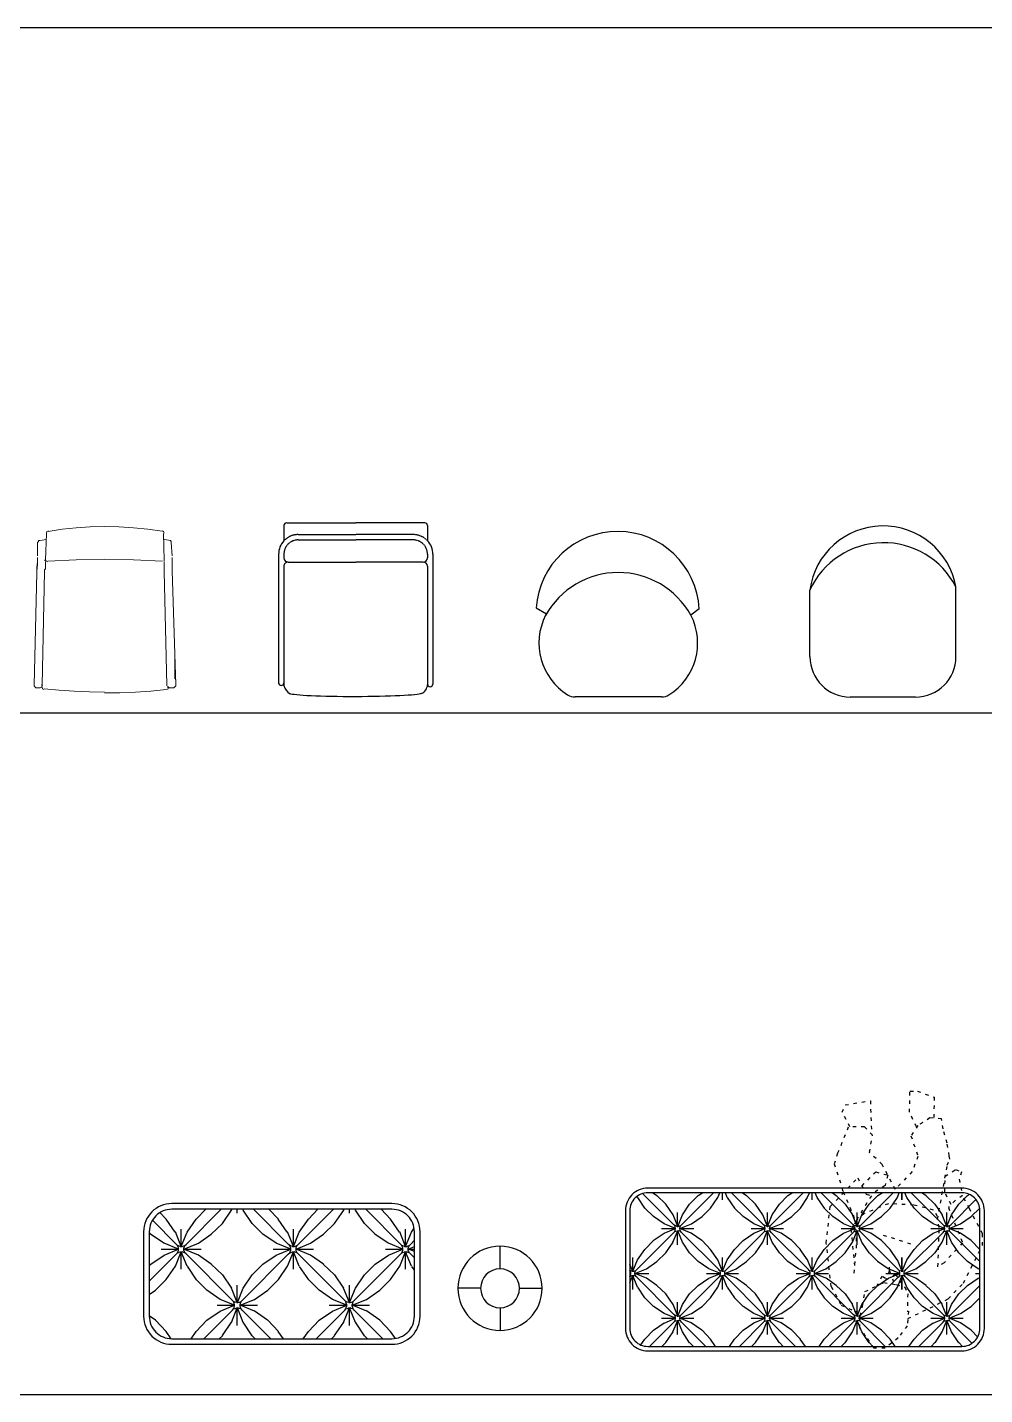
# Model space of a CAD drawing. Extents: x 185064 to 343242, y -369192 to -264966.
# Drawn here: x 194721 to 198135, y -269841 to -264966 of the extents above; entities that cross this region are included whole.
import ezdxf

# ---------------------------------------------------------------- set-up
doc = ezdxf.new("R2010")
doc.units = 0
doc.linetypes.add('ACAD_ISO03W100', pattern=[30, 12, -18])
doc.linetypes.add('DASHED', pattern=[0.75, 0.5, -0.25])

# ---------------------------------------------------------------- blocks, each defined once
blk = doc.blocks.new('A$C6E34574F')
at = {"color": 250, "linetype": 'ACAD_ISO03W100'}
for p, q in [((220.4, 539.9, 0), (153.1, 504.8, 0)), ((153.1, 504.8, 0), (133.4, 457.8, 0)), ((133.4, 457.8, 0), (126.3, 434.6, 0)), ((256.3, 358.9, 0), (221.6, 377.8, 0)), ((276.5, 332.2, 0), (242.5, 345.3, 0)), ((248.4, 346.1, 0), (256.3, 358.9, 0)), ((371.5, 255.8, 0), (406.5, 367.1, 0)), ((264.9, 311.8, 0), (227.6, 286.6, 0)), ((235.4, 316.4, 0), (276.5, 332.2, 0)), ((256, 320.1, 0), (264.9, 311.8, 0)), ((276.5, 332.2, 0), (301.2, 331.7, 0))]:
    blk.add_line(p, q, dxfattribs=at)
for points in [[(220.4, 539.9), (374.1, 557.5), (505.2, 543.5), (607.3, 445.4), (548.8, 415), (543.7, 396.8), (424.1, 469.7), (295.2, 457.2)], [(789.2, 473.2), (841.3, 500.5), (867.5, 489.7), (882.6, 400.3), (768.2, 396.4)], [(469.9, 160.9), (492.7, 175), (510.3, 245.8), (515.2, 336.2), (479.9, 422.6), (452.9, 452.1), (442.7, 456.6)], [(131.7, 264.9), (79.8, 268.9), (36.6, 301.7), (0.7, 347.9), (0, 386.5), (43, 417.3), (72.2, 437.8), (114.2, 437), (150, 428.4), (201.7, 419.5), (234.1, 352.3), (226.7, 308.3), (217.7, 277.3), (193.6, 267.3), (130.1, 268.4)], [(578.1, 430.2), (629.1, 381.2), (616.8, 338.1), (579.6, 348), (547.4, 398.7)], [(789, 235.3), (841.2, 260.7), (916, 259), (916.5, 232.7), (895, 172.7), (816.4, 174.4)], [(512.5, 112.2), (556.1, 134.9), (612.9, 133.9), (636.7, 96.4), (628.3, 75), (603, 83.1), (544.1, 71.3)]]:
    blk.add_lwpolyline(points, dxfattribs=at)
at = {"color": 250, "linetype": 'ACAD_ISO03W100', "elevation": 0}
for points in [[(175.7, 123.1), (232.3, 68.8), (365.6, 0.8), (407.4, 0), (497.9, 47.2), (544.1, 71.3), (526.9, 98.4), (502.1, 122.2), (375.6, 71.3), (304.5, 137.3), (290.7, 159.2), (430.1, 154.9), (458.5, 161.1), (652.5, 126.1), (673.9, 116.8), (685.9, 118.9), (731.1, 126.8), (781.7, 141.1), (817.5, 146.6), (821.2, 188), (794.2, 230.7), (757.3, 255.6), (683.9, 230.6), (629.5, 251.5), (565.8, 311.7), (655.5, 358.1), (697.5, 403.4), (759.3, 392.8), (789.7, 420.9), (788.7, 479), (695.4, 517), (657.6, 529.3), (557.9, 497.2), (453.8, 453.3), (369.1, 450.4), (250.2, 461.3)], [(105.7, 266.9), (143.8, 187.6), (175.7, 123.1)]]:
    blk.add_lwpolyline(points, dxfattribs=at)
blk = doc.blocks.new('AWTRE')
at = {"color": 3}
for p, q in [((21343.7, 18316.8), (21343.7, 18397.5)), ((21274.4, 18247.5), (21193.7, 18247.5)), ((21412.9, 18247.5), (21493.7, 18247.5)), ((21343.7, 18178.3), (21343.7, 18097.5))]:
    blk.add_line(p, q, dxfattribs=at)
blk.add_circle((21343.7, 18247.5), 150, dxfattribs=at)
at = {"color": 8}
blk.add_circle((21343.7, 18247.5), 69.2, dxfattribs=at)
blk = doc.blocks.new('awertare')
h = blk.add_hatch(color=3)
h.dxf.hatch_style = 2
h.paths.add_polyline_path([(194744, -293851.1), (194741.7, -293850.2), (194740.8, -293847.9), (194741.7, -293845.7), (194744, -293844.8), (194746.2, -293845.7), (194747.1, -293847.9), (194746.2, -293850.2)])
at = {"color": 3, "lineweight": 0}
for points in [[(194966.4, -293282.7), (194915.9, -293283.8), (194865.6, -293287), (194815.5, -293292.4), (194765.6, -293300)], [(195172.3, -293299.9), (195121.2, -293292.4), (195069.8, -293287), (195018.3, -293283.7), (194966.6, -293282.7)], [(194731.3, -293336.3), (194728.2, -293339.5)], [(194728.2, -293386.9), (194728.2, -293339.5)], [(194734.5, -293333.2), (194731.3, -293333.2), (194731.3, -293336.3)], [(194759.7, -293329.1), (194736, -293332.7)], [(194756.6, -293402.7), (194759.7, -293307.9)], [(194766.5, -293298.5), (194761.7, -293301.1), (194759.8, -293306.1)], [(195179.7, -293306.1), (195177.7, -293301.1), (195173, -293298.5)], [(195179.7, -293402.7), (195176.6, -293307.9)], [(195203.4, -293332.7), (195179.6, -293329.1)], [(195201.9, -293333.2), (195205, -293336.3)], [(195205, -293336.3), (195205, -293339.5)], [(195208.2, -293386.9), (195205, -293339.5)], [(194728.2, -293393.2), (194728.2, -293421.6)], [(194728.2, -293396.3), (194728.2, -293393.2), (194728.2, -293396.3), (194728.2, -293399.5), (194728.2, -293402.7)], [(195208.2, -293393.2), (195208.2, -293421.6)], [(194725, -293446.9), (194728.2, -293402.7), (194728.2, -293399.5), (194728.2, -293396.3)], [(194728.2, -293421.6), (194725, -293424.8), (194725, -293427.9), (194725, -293431.1), (194725, -293434.2), (194725, -293437.4), (194725, -293440.6)], [(194744, -293847.9), (194753.4, -293443.7)], [(194753.4, -293443.7), (194753.4, -293437.4), (194756.6, -293434.2), (194756.6, -293431.1), (194756.6, -293427.9), (194756.6, -293424.8), (194756.6, -293421.6), (194756.6, -293418.5), (194756.6, -293415.3), (194756.6, -293412.1), (194756.6, -293409)], [(195179.7, -293443.7), (195179.7, -293437.4), (195179.7, -293434.2), (195179.7, -293431.1), (195179.7, -293427.9), (195179.7, -293424.8), (195179.7, -293421.6), (195179.7, -293418.5), (195179.7, -293415.3), (195179.7, -293412.1), (195179.7, -293409)], [(195189.2, -293847.9), (195179.7, -293443.7)], [(195208.2, -293421.6), (195208.2, -293424.8), (195208.2, -293427.9), (195208.2, -293431.1), (195208.2, -293434.2), (195208.2, -293437.4), (195208.2, -293440.6)], [(195208.2, -293440.6), (195220.8, -293847.9)], [(194725, -293446.9), (194715.5, -293847.9)], [(195217.6, -293825.8), (195217.6, -293822.7), (195217.6, -293819.5), (195217.6, -293753.2), (195217.6, -293750), (195217.6, -293746.9), (195217.6, -293743.7), (195217.6, -293746.9), (195217.6, -293753.2), (195217.6, -293759.5), (195217.6, -293765.8), (195217.6, -293772.1), (195217.6, -293775.3), (195217.6, -293781.6), (195217.6, -293787.9), (195217.6, -293791.1), (195217.6, -293794.2), (195217.6, -293797.4), (195217.6, -293800.6), (195217.6, -293803.7), (195217.6, -293806.9), (195217.6, -293810), (195217.6, -293813.2), (195217.6, -293816.3)], [(195217.6, -293743.7), (195217.6, -293746.9), (195217.6, -293750), (195217.6, -293753.2)], [(195217.6, -293753.2), (195217.6, -293746.9)], [(195217.6, -293822.7), (195217.6, -293819.5), (195217.6, -293816.3), (195217.6, -293813.2), (195217.6, -293810), (195217.6, -293806.9), (195217.6, -293803.7), (195217.6, -293800.6), (195217.6, -293797.4), (195217.6, -293791.1), (195217.6, -293787.9), (195217.6, -293784.8), (195217.6, -293778.5), (195217.6, -293772.1), (195217.6, -293769), (195217.6, -293762.7), (195217.6, -293759.5), (195217.6, -293753.2), (195217.6, -293746.9)], [(195220.8, -293841.6), (195217.6, -293759.5), (195217.6, -293756.3), (195217.6, -293753.2)], [(195217.6, -293753.2), (195217.6, -293756.3), (195217.6, -293759.5)], [(194715.5, -293847.9), (194715.5, -293851.1), (194715.5, -293847.9), (194715.5, -293844.8), (194715.5, -293841.6)], [(194715.5, -293841.6), (194715.5, -293844.8), (194715.5, -293847.9)], [(194721.9, -293857.4), (194715.5, -293851.1)], [(194744, -293854.2), (194737.6, -293857.4), (194721.9, -293857.4)], [(194743.7, -293853.1), (194743.7, -293851.5)], [(194744, -293851.1), (194744, -293847.9)], [(194744, -293854.2), (194744, -293857.4)], [(194744, -293855.5), (194745.9, -293861), (194751, -293863.7)], [(194751.7, -293861.1), (194805.3, -293866.4), (194859, -293870.2), (194912.9, -293872.4), (194966.8, -293873.2)], [(194966.4, -293876.3), (195021.6, -293875.6), (195076.8, -293873.3), (195132, -293869.5), (195187, -293864.2)], [(195188.5, -293863.7), (195193.6, -293861), (195195.5, -293855.5)], [(195189.2, -293851.1), (195189.2, -293847.9)], [(195192.4, -293854.2), (195198.7, -293857.4), (195214.5, -293857.4)], [(195192.4, -293854.2), (195192.4, -293857.4)], [(195192.6, -293851.5), (195192.7, -293853.1)], [(195214.5, -293857.4), (195220.8, -293851.1)], [(195220.8, -293844.8), (195220.8, -293847.9)], [(195220.8, -293847.9), (195220.8, -293851.1)]]:
    blk.add_lwpolyline(points, dxfattribs=at)
at = {"color": 1, "lineweight": 0}
for points in [[(194756.6, -293405.8), (194756.6, -293386.9)], [(195179.7, -293405.8), (195179.7, -293386.9)], [(194754.6, -293401.5), (194754.5, -293405.2)], [(194756.6, -293400.9), (194759.1, -293406.8), (194765.2, -293408.9)], [(194966.3, -293399.5), (194865.2, -293401.3), (194764.2, -293406.7)], [(195173.4, -293406.6), (195070.1, -293401.3), (194966.6, -293399.5)]]:
    blk.add_lwpolyline(points, dxfattribs=at)
blk = doc.blocks.new('esrtsaer')
at = {"color": 1, "ltscale": 15}
for p, q in [((195606.5, -293279.6), (195606.5, -293333.7)), ((195616.5, -293269.6), (195862.5, -293269.6)), ((196108.5, -293269.6), (195862.5, -293269.6)), ((196118.5, -293279.6), (196118.5, -293333.7))]:
    blk.add_line(p, q, dxfattribs=at)
at = {"color": 3, "linetype": 'DASHED', "ltscale": 4}
for p, q in [((195657.5, -293311.6), (195862.5, -293311.6)), ((195657.5, -293330.6), (195862.5, -293330.6)), ((196067.5, -293311.6), (195862.5, -293311.6)), ((196067.5, -293330.6), (195862.5, -293330.6))]:
    blk.add_line(p, q, dxfattribs=at)
at = {"color": 3, "ltscale": 15}
for p, q in [((195587.5, -293381.6), (195587.5, -293840.1)), ((195606.5, -293381.6), (195606.5, -293394.6)), ((195606.5, -293381.6), (195606.5, -293394.6)), ((196118.5, -293381.6), (196118.5, -293394.6)), ((196137.5, -293381.6), (196137.5, -293844.4)), ((195606.5, -293424.5), (195606.5, -293849.6)), ((195621.5, -293409.6), (195862.5, -293409.6)), ((196103.5, -293409.6), (195862.5, -293409.6)), ((196118.5, -293424.6), (196118.5, -293844.4))]:
    blk.add_line(p, q, dxfattribs=at)
at = {"color": 1, "ltscale": 15}
for centre, start, end in [((195616.5, -293279.6), 90, 180), ((196108.5, -293279.6), 0, 90)]:
    blk.add_arc(centre, 10, start, end, dxfattribs=at)
at = {"color": 3, "ltscale": 15}
for centre, radius, start, end in [((195657.5, -293381.6), 70, 136.7668, 180), ((196067.5, -293381.6), 70, 0, 43.2332), ((195621.5, -293394.6), 15, 180, 270), ((196103.5, -293394.6), 15, 270, 0), ((195621.5, -293424.6), 15, 90.0015, 180.4949), ((196103.5, -293424.6), 15, 0, 90), ((195597, -293840.1), 9.5, 180, 0), ((195648.5, -293841.3), 42.8, 191.3179, 241.9683), ((196080.7, -293843.8), 38.2, 294.9299, 355.3853), ((196128, -293844.4), 9.5, 180, 0)]:
    blk.add_arc(centre, radius, start, end, dxfattribs=at)
at = {"color": 3, "linetype": 'DASHED', "ltscale": 4}
for centre, radius, start, end in [((195657.5, -293381.6), 51, 90, 180), ((195657.5, -293381.6), 70, 90, 135.2348), ((196067.5, -293381.6), 70, 44.7652, 90), ((196067.5, -293381.6), 51, 0, 90)]:
    blk.add_arc(centre, radius, start, end, dxfattribs=at)
at = {"color": 3, "ltscale": 15, "extrusion": (0, 0, -1)}
blk.add_ellipse((195862.9, -293877.5), major_axis=(235.6, 0.4), ratio=0.051809, start_param=0.104031, end_param=3.04897, dxfattribs=at)
blk = doc.blocks.new('aweeew44')
at = {"color": 3, "lineweight": -2}
for p, q in [((196506.1, -293572.4), (196542.9, -293593.9)), ((197087.3, -293575.8), (197057.7, -293599.3)), ((196953, -293890.5), (196644.6, -293890.5))]:
    blk.add_line(p, q, dxfattribs=at)
for centre, radius, start, end in [((196796.6, -293591.4), 291.1, 3.0676, 176.2598), ((196798.8, -293743.2), 296.3, 29.0724, 151.1148), ((196733, -293698.6), 217.2, 152.789, 238.063), ((196864.6, -293698.6), 217.2, 301.937, 27.211), ((196644.6, -293840.5), 50, 238.063, 270), ((196953, -293840.5), 50, 270, 301.937)]:
    blk.add_arc(centre, radius, start, end, dxfattribs=at)

msp = doc.modelspace()

# ---------------------------------------------------------------- hatches: boundary and pattern name
h = msp.add_hatch()
h.set_pattern_fill('王瀚R', color=250, scale=320, pattern_type=2)
h.set_pattern_definition([(90, (181679.32, -282747.32), (-320, 2e-14), [49.6844, -270.3156]), (90, (181679.32, -282682), (-320, 2e-14), [49.6844, -270.3156]), (0, (181687.14, -282689.82), (0, 320), [49.6844, -270.3156]), (0, (181621.82, -282689.82), (0, 320), [49.6844, -270.3156]), (90, (181839.42, -282842.1), (-320, 2e-14), [49.6844, -270.3156]), (0, (181781.92, -282849.92), (0, 320), [49.6844, -270.3156]), (90, (181519.22, -282842.1), (-320, 2e-14), [49.6844, -270.3156]), (0, (181527.04, -282849.92), (0, 320), [49.6844, -270.3156]), (90, (181519.22, -282587.22), (-320, 2e-14), [49.6844, -270.3156]), (0, (181527.04, -282529.72), (0, 320), [49.6844, -270.3156]), (112.166345, (181839.419, -282842.105), (-2879.9999, 7040.000041), [44.4263, -9285.0966]), (125.311213, (181822.657, -282800.962), (-3839.999951, 5440.000008), [44.8166, -9366.6656]), (133.60282, (181796.753, -282764.391), (-319.999994, 320.0000043), [44.1905, -9235.8093]), (145.784297, (181766.277, -282732.391), (-7039.9999205, 4800.0000787), [46.0685, -9628.3098]), (157.833654, (181728.181, -282706.486), (-7039.999993, 2880.000017), [44.4263, -9285.0966]), (22.166346, (181687.038, -282689.724), (1599.999997, 640.000004), [44.4263, -9285.0966]), (34.2157, (181728.181, -282672.962), (959.99999, 640.0000155), [46.0685, -9628.3098]), (45, (181766.28, -282647.06), (2e-14, 320), [43.1, -409.4485]), (55.7843, (181796.753, -282616.581), (640.0000013, 959.9999995), [46.0685, -9628.3098]), (67.833654, (181822.657, -282578.486), (2880.0000044, 7039.999998), [44.4263, -9285.0966]), (112.166345, (181536.181, -282578.486), (-639.9999817, 1600.000006), [44.4263, -9285.0966]), (124.2157, (181562.086, -282616.581), (-4799.9999717, 7039.9999935), [46.0685, -9628.3098]), (135, (181592.56, -282647.06), (-2e-05, -320), [43.1, -409.4485]), (145.784297, (181630.657, -282672.962), (-959.9999906, 640.0000147), [46.0685, -9628.3098]), (157.833654, (181671.8, -282689.724), (-1599.9999973, 640.0000037), [44.4263, -9285.0966]), (22.166346, (181630.657, -282706.486), (7040.0000005, 2879.999998), [44.4263, -9285.0966]), (34.2157, (181592.562, -282732.391), (7039.999985, 4799.999984), [46.0685, -9628.3098]), (46.39718, (181562.086, -282764.391), (319.999986, 320.000012), [44.1905, -9235.8093]), (54.688786, (181536.181, -282800.962), (1599.999997, 2240.0000016), [44.8166, -9366.6656]), (67.833654, (181519.419, -282842.105), (640.000001, 1599.9999985), [44.4263, -9285.0966]), (112.166345, (181696.181, -282738.486), (-639.9999817, 1600.000006), [44.4263, -9285.0966]), (124.2157, (181722.086, -282776.581), (-640.000014, 959.999991), [46.0685, -9628.3098]), (135, (181752.56, -282807.06), (-2e-05, -320), [43.1, -409.4485]), (145.784297, (181790.657, -282832.962), (-7039.9999205, 4800.0000787), [46.0685, -9628.3098]), (157.833654, (181831.8, -282849.724), (-1599.9999973, 640.0000037), [44.4263, -9285.0966]), (22.166346, (181527.038, -282849.724), (1599.999997, 640.000004), [44.4263, -9285.0966]), (35.311213, (181568.181, -282832.962), (2240.0000007, 1599.999998), [44.8166, -9366.6656]), (43.60282, (181604.753, -282807.057), (319.9999993, 319.999999), [44.1905, -9235.8093]), (55.7843, (181636.753, -282776.581), (4799.9999804, 7039.9999875), [46.0685, -9628.3098]), (67.833654, (181662.657, -282738.486), (2880.0000044, 7039.999998), [44.4263, -9285.0966]), (90, (181839.42, -282587.22), (-320, 2e-14), [49.6844, -270.3156]), (0, (181781.92, -282529.72), (0, 320), [49.6844, -270.3156]), (112.166345, (181679.419, -282682.105), (-2879.9999, 7040.000041), [44.4263, -9285.0966]), (124.2157, (181662.657, -282640.962), (-4799.9999717, 7039.9999935), [46.0685, -9628.3098]), (136.39718, (181636.753, -282602.867), (-320.000012, 319.999986), [44.1905, -9235.8093]), (144.688786, (181604.753, -282572.391), (-5439.9999447, 3840.0000406), [44.8166, -9366.6656]), (157.833654, (181568.181, -282546.486), (-7039.999993, 2880.000017), [44.4263, -9285.0966]), (22.166346, (181790.657, -282546.486), (7040.0000005, 2879.999998), [44.4263, -9285.0966]), (34.2157, (181752.562, -282572.391), (959.99999, 640.0000155), [46.0685, -9628.3098]), (45, (181722.09, -282602.87), (2e-14, 320), [43.1, -409.4485]), (55.7843, (181696.181, -282640.962), (640.0000013, 959.9999995), [46.0685, -9628.3098]), (67.833654, (181679.419, -282682.105), (640.000001, 1599.9999985), [44.4263, -9285.0966]), (135, (181668.75, -282679.06), (-2e-05, -320), [4.31, -448.2383]), (161.56505, (181673.32, -282680.58), (-640, 320), [4.8187, -1007.11]), (161.56505, (181677.9, -282682.1), (-640, 320), [4.8187, -1007.11]), (0, (181677.9, -282682.1), (0, 320), [3.0476, -316.9524]), (18.43495, (181680.94, -282682.1), (640, 320), [4.8187, -1007.11]), (18.43495, (181685.51, -282680.58), (640, 320), [4.8187, -1007.11]), (45, (181690.09, -282679.06), (2e-14, 320), [4.31, -448.2383]), (45, (181693.13, -282676), (2e-14, 320), [187.4843, -265.064]), (45, (181825.7, -282543.44), (2e-14, 320), [4.31, -448.2383]), (63.43495, (181828.75, -282540.39), (320, 320), [3.4073, -712.1344]), (71.56505, (181830.28, -282537.34), (320, 640), [4.8187, -1007.11]), (90, (181831.8, -282532.77), (-320, 2e-14), [3.0476, -316.9524]), (90, (181527.04, -282532.77), (-320, 2e-14), [3.0476, -316.9524]), (108.43495, (181528.56, -282537.34), (-320, 640), [4.8187, -1007.11]), (116.56505, (181530.09, -282540.39), (-320, 320), [3.4073, -712.1344]), (135, (181533.13, -282543.44), (-2e-05, -320), [4.31, -448.2383]), (135, (181665.7, -282676), (-2e-05, -320), [187.4843, -265.064]), (135, (181533.13, -282543.44), (-2e-05, -320), [4.31, -448.2383]), (153.43495, (181530.09, -282540.39), (-320, 320), [3.4073, -712.1344]), (161.56505, (181527.04, -282538.87), (-640, 320), [4.8187, -1007.11]), (0, (181519.42, -282537.34), (0, 320), [3.0476, -316.9524]), (0, (181519.42, -282842.1), (0, 320), [3.0476, -316.9524]), (18.43495, (181522.47, -282842.1), (640, 320), [4.8187, -1007.11]), (26.56505, (181527.04, -282840.58), (320, 320), [3.4073, -712.1344]), (45, (181530.09, -282839.06), (2e-14, 320), [4.31, -448.2383]), (45, (181533.13, -282836), (2e-14, 320), [187.4843, -265.064]), (45, (181665.7, -282703.44), (2e-14, 320), [4.31, -448.2383]), (71.56505, (181668.75, -282700.39), (320, 640), [4.8187, -1007.11]), (71.56505, (181670.28, -282695.82), (320, 640), [4.8187, -1007.11]), (90, (181671.8, -282691.25), (-320, 2e-14), [3.0476, -316.9524]), (108.43495, (181671.8, -282688.2), (-320, 640), [4.8187, -1007.11]), (108.43495, (181670.28, -282683.63), (-320, 640), [4.8187, -1007.11]), (135, (181668.75, -282679.06), (-2e-05, -320), [4.31, -448.2383]), (135, (181665.7, -282676), (-2e-05, -320), [187.4843, -265.064]), (0, (181836.37, -282537.34), (0, 320), [3.0476, -316.9524]), (18.43495, (181831.8, -282538.87), (640, 320), [4.8187, -1007.11]), (26.56505, (181828.75, -282540.39), (320, 320), [3.4073, -712.1344]), (45, (181825.7, -282543.44), (2e-14, 320), [4.31, -448.2383]), (135, (181828.75, -282839.06), (-2e-05, -320), [4.31, -448.2383]), (153.43495, (181831.8, -282840.58), (-320, 320), [3.4073, -712.1344]), (161.56505, (181836.37, -282842.1), (-640, 320), [4.8187, -1007.11]), (0, (181836.37, -282842.1), (0, 320), [3.0476, -316.9524]), (135, (181825.7, -282836), (-2e-05, -320), [187.4843, -265.064]), (45, (181690.09, -282679.06), (2e-14, 320), [4.31, -448.2383]), (71.56505, (181688.56, -282683.63), (320, 640), [4.8187, -1007.11]), (71.56505, (181687.04, -282688.2), (320, 640), [4.8187, -1007.11]), (90, (181687.04, -282691.25), (-320, 2e-14), [3.0476, -316.9524]), (108.43495, (181688.56, -282695.82), (-320, 640), [4.8187, -1007.11]), (108.43495, (181690.09, -282700.39), (-320, 640), [4.8187, -1007.11]), (135, (181693.13, -282703.44), (-2e-05, -320), [4.31, -448.2383]), (45, (181693.13, -282676), (2e-14, 320), [187.4843, -265.064]), (90, (181831.8, -282849.72), (-320, 2e-14), [3.0476, -316.9524]), (108.43495, (181831.8, -282846.68), (-320, 640), [4.8187, -1007.11]), (116.56505, (181830.28, -282842.1), (-320, 320), [3.4073, -712.1344]), (135, (181828.75, -282839.06), (-2e-05, -320), [4.31, -448.2383]), (135, (181825.7, -282836), (-2e-05, -320), [187.4843, -265.064]), (135, (181693.13, -282703.44), (-2e-05, -320), [4.31, -448.2383]), (161.56505, (181690.09, -282700.39), (-640, 320), [4.8187, -1007.11]), (161.56505, (181685.51, -282698.87), (-640, 320), [4.8187, -1007.11]), (0, (181677.9, -282697.34), (0, 320), [3.0476, -316.9524]), (18.43495, (181673.32, -282698.87), (640, 320), [4.8187, -1007.11]), (18.43495, (181668.75, -282700.39), (640, 320), [4.8187, -1007.11]), (45, (181665.7, -282703.44), (2e-14, 320), [4.31, -448.2383]), (45, (181533.13, -282836), (2e-14, 320), [187.4843, -265.064]), (45, (181530.09, -282839.06), (2e-14, 320), [4.31, -448.2383]), (63.43495, (181528.56, -282842.1), (320, 320), [3.4073, -712.1344]), (71.56505, (181527.04, -282846.68), (320, 640), [4.8187, -1007.11]), (90, (181527.04, -282849.72), (-320, 2e-14), [3.0476, -316.9524])])
edge = h.paths.add_edge_path()
edge.add_arc((198053.9, -269184.8), 64, 0, 90)
edge.add_line((198053.9, -269120.8), (196933.9, -269120.8))
edge.add_arc((196933.9, -269184.8), 64, 90, 180)
edge.add_line((196869.9, -269184.8), (196869.9, -269604.8))
edge.add_arc((196933.9, -269604.8), 64, 180, 270)
edge.add_line((196933.9, -269668.8), (198053.9, -269668.8))
edge.add_arc((198053.9, -269604.8), 64, 270, 360)
edge.add_line((198117.9, -269604.8), (198117.9, -269184.8))
h = msp.add_hatch()
h.set_pattern_fill('王瀚R', color=250, scale=400, pattern_type=2)
h.set_pattern_definition([(90, (175868.8, -285595.4), (-400, 1e-13), [62.1055, -337.8944]), (90, (175868.8, -285513.76), (-400, 1e-13), [62.1055, -337.8944]), (360, (175878.6, -285523.53), (1e-13, 400), [62.1055, -337.8944]), (360, (175796.94, -285523.53), (1e-13, 400), [62.1055, -337.8944]), (90, (176068.94, -285713.9), (-400, 1e-13), [62.1055, -337.8944]), (360, (175997.06, -285723.65), (1e-13, 400), [62.1055, -337.8944]), (90, (175668.7, -285713.9), (-400, 1e-13), [62.1055, -337.8944]), (360, (175678.46, -285723.65), (1e-13, 400), [62.1055, -337.8944]), (90, (175668.7, -285395.28), (-400, 1e-13), [62.1055, -337.8944]), (360, (175678.46, -285323.4), (1e-13, 400), [62.1055, -337.8944]), (112.166345, (176068.937, -285713.881), (-3599.999875, 8800.000051), [55.533, -11606.371]), (125.31121, (176047.985, -285662.453), (-4799.9999386, 6800.00001), [56.0207, -11708.332]), (133.60282, (176015.604, -285616.738), (-399.999993, 400.0000054), [55.238, -11544.7616]), (145.784297, (175977.508, -285576.738), (-8799.9999006, 6000.0000984), [57.5856, -12035.387]), (157.833654, (175929.889, -285544.357), (-8799.999991, 3600.000021), [55.533, -11606.371]), (22.166346, (175878.461, -285523.405), (1999.9999965, 800.000005), [55.533, -11606.371]), (34.2157, (175929.889, -285502.453), (1199.999987, 800.0000194), [57.5856, -12035.387]), (45, (175977.5, -285470.07), (1e-13, 400), [53.875, -511.8106]), (55.7843, (176015.604, -285431.976), (800.000002, 1199.9999994), [57.5856, -12035.387]), (67.833654, (176047.985, -285384.357), (3600.0000055, 8799.9999974), [55.533, -11606.371]), (112.166345, (175689.889, -285384.357), (-799.999977, 2000.0000076), [55.533, -11606.371]), (124.2157, (175722.27, -285431.976), (-5999.9999646, 8799.999992), [57.5856, -12035.387]), (135, (175760.37, -285470.07), (-2e-05, -400), [53.875, -511.8106]), (145.784297, (175807.985, -285502.453), (-1199.999988, 800.0000184), [57.5856, -12035.387]), (157.833654, (175859.413, -285523.405), (-1999.999997, 800.0000046), [55.533, -11606.371]), (22.166346, (175807.985, -285544.357), (8800.000001, 3599.9999976), [55.533, -11606.371]), (34.2157, (175760.365, -285576.738), (8799.9999814, 5999.99998), [57.5856, -12035.387]), (46.39718, (175722.27, -285616.738), (399.999982, 400.000015), [55.238, -11544.7616]), (54.688786, (175689.889, -285662.453), (1999.999996, 2800.000002), [56.0207, -11708.332]), (67.833654, (175668.937, -285713.881), (800.000001, 1999.999998), [55.533, -11606.371]), (112.166345, (175889.889, -285584.357), (-799.999977, 2000.0000076), [55.533, -11606.371]), (124.2157, (175922.27, -285631.976), (-800.000017, 1199.9999887), [57.5856, -12035.387]), (135, (175960.37, -285670.07), (-2e-05, -400), [53.875, -511.8106]), (145.784297, (176007.985, -285702.453), (-8799.9999006, 6000.0000984), [57.5856, -12035.387]), (157.833654, (176059.413, -285723.405), (-1999.999997, 800.0000046), [55.533, -11606.371]), (22.166346, (175678.461, -285723.405), (1999.9999965, 800.000005), [55.533, -11606.371]), (35.311213, (175729.889, -285702.453), (2800.000001, 1999.999998), [56.0207, -11708.332]), (43.60282, (175775.604, -285670.072), (399.999999, 399.999999), [55.238, -11544.7616]), (55.7843, (175815.604, -285631.976), (5999.9999755, 8799.9999844), [57.5856, -12035.387]), (67.833654, (175847.985, -285584.357), (3600.0000055, 8799.9999974), [55.533, -11606.371]), (90, (176068.94, -285395.28), (-400, 1e-13), [62.1055, -337.8944]), (360, (175997.06, -285323.4), (1e-13, 400), [62.1055, -337.8944]), (112.166345, (175868.937, -285513.881), (-3599.999875, 8800.000051), [55.533, -11606.371]), (124.2157, (175847.985, -285462.453), (-5999.9999646, 8799.999992), [57.5856, -12035.387]), (136.39718, (175815.604, -285414.834), (-400.000015, 399.999982), [55.238, -11544.7616]), (144.688786, (175775.604, -285376.738), (-6799.999931, 4800.000051), [56.0207, -11708.332]), (157.833654, (175729.889, -285344.357), (-8799.999991, 3600.000021), [55.533, -11606.371]), (22.166346, (176007.985, -285344.357), (8800.000001, 3599.9999976), [55.533, -11606.371]), (34.2157, (175960.365, -285376.738), (1199.999987, 800.0000194), [57.5856, -12035.387]), (45, (175922.27, -285414.83), (1e-13, 400), [53.875, -511.8106]), (55.7843, (175889.889, -285462.453), (800.0000017, 1199.9999994), [57.5856, -12035.387]), (67.833654, (175868.937, -285513.881), (800.000001, 1999.999998), [55.533, -11606.371]), (135, (175855.6, -285510.07), (-2e-05, -400), [5.3875, -560.298]), (161.56505, (175861.32, -285511.98), (-800, 400), [6.0234, -1258.8877]), (161.56505, (175867.03, -285513.88), (-800, 400), [6.0234, -1258.8877]), (360, (175867.03, -285513.9), (1e-13, 400), [3.8095, -396.1904]), (18.43495, (175870.84, -285513.88), (800, 400), [6.0234, -1258.8877]), (18.43495, (175876.56, -285511.98), (800, 400), [6.0234, -1258.8877]), (45, (175882.27, -285510.07), (1e-13, 400), [5.3875, -560.298]), (45, (175886.08, -285506.26), (1e-13, 400), [234.3554, -331.33]), (45, (176051.8, -285340.55), (1e-13, 400), [5.3875, -560.298]), (63.43495, (176055.6, -285336.74), (400, 400), [4.259, -890.168]), (71.56505, (176057.51, -285332.93), (400, 800), [6.0234, -1258.8877]), (90, (176059.4, -285327.2), (-400, 1e-13), [3.8095, -396.1904]), (90, (175678.46, -285327.2), (-400, 1e-13), [3.8095, -396.1904]), (108.43495, (175680.37, -285332.93), (-400, 800), [6.0234, -1258.8877]), (116.56505, (175682.27, -285336.74), (-400, 400), [4.259, -890.168]), (135, (175686.08, -285340.55), (-2e-05, -400), [5.3875, -560.298]), (135, (175851.8, -285506.26), (-2e-05, -400), [234.3554, -331.33]), (135, (175686.08, -285340.55), (-2e-05, -400), [5.3875, -560.298]), (153.43495, (175682.27, -285336.74), (-400, 400), [4.259, -890.168]), (161.56505, (175678.46, -285334.83), (-800, 400), [6.0234, -1258.8877]), (360, (175668.94, -285332.93), (1e-13, 400), [3.8095, -396.1904]), (360, (175668.94, -285713.9), (1e-13, 400), [3.8095, -396.1904]), (18.43495, (175672.75, -285713.88), (800, 400), [6.0234, -1258.8877]), (26.56505, (175678.46, -285711.98), (400, 400), [4.259, -890.168]), (45, (175682.27, -285710.07), (1e-13, 400), [5.3875, -560.298]), (45, (175686.08, -285706.26), (1e-13, 400), [234.3554, -331.33]), (45, (175851.8, -285540.55), (1e-13, 400), [5.3875, -560.298]), (71.56505, (175855.6, -285536.74), (400, 800), [6.0234, -1258.8877]), (71.56505, (175857.51, -285531.02), (400, 800), [6.0234, -1258.8877]), (90, (175859.4, -285525.3), (-400, 1e-13), [3.8095, -396.1904]), (108.43495, (175859.41, -285521.5), (-400, 800), [6.0234, -1258.8877]), (108.43495, (175857.51, -285515.79), (-400, 800), [6.0234, -1258.8877]), (135, (175855.6, -285510.07), (-2e-05, -400), [5.3875, -560.298]), (135, (175851.8, -285506.26), (-2e-05, -400), [234.3554, -331.33]), (360, (176065.13, -285332.93), (1e-13, 400), [3.8095, -396.1904]), (18.43495, (176059.41, -285334.83), (800, 400), [6.0234, -1258.8877]), (26.56505, (176055.6, -285336.74), (400, 400), [4.259, -890.168]), (45, (176051.8, -285340.55), (1e-13, 400), [5.3875, -560.298]), (135, (176055.6, -285710.07), (-2e-05, -400), [5.3875, -560.298]), (153.43495, (176059.41, -285711.98), (-400, 400), [4.259, -890.168]), (161.56505, (176065.13, -285713.88), (-800, 400), [6.0234, -1258.8877]), (360, (176065.13, -285713.9), (1e-13, 400), [3.8095, -396.1904]), (135, (176051.8, -285706.26), (-2e-05, -400), [234.3554, -331.33]), (45, (175882.27, -285510.07), (1e-13, 400), [5.3875, -560.298]), (71.56505, (175880.37, -285515.79), (400, 800), [6.0234, -1258.8877]), (71.56505, (175878.46, -285521.5), (400, 800), [6.0234, -1258.8877]), (90, (175878.46, -285525.3), (-400, 1e-13), [3.8095, -396.1904]), (108.43495, (175880.37, -285531.02), (-400, 800), [6.0234, -1258.8877]), (108.43495, (175882.27, -285536.74), (-400, 800), [6.0234, -1258.8877]), (135, (175886.08, -285540.55), (-2e-05, -400), [5.3875, -560.298]), (45, (175886.08, -285506.26), (1e-13, 400), [234.3554, -331.33]), (90, (176059.4, -285723.4), (-400, 1e-13), [3.8095, -396.1904]), (108.43495, (176059.41, -285719.6), (-400, 800), [6.0234, -1258.8877]), (116.56505, (176057.5, -285713.88), (-400, 400), [4.259, -890.168]), (135, (176055.6, -285710.07), (-2e-05, -400), [5.3875, -560.298]), (135, (176051.8, -285706.26), (-2e-05, -400), [234.3554, -331.33]), (135, (175886.08, -285540.55), (-2e-05, -400), [5.3875, -560.298]), (161.56505, (175882.27, -285536.74), (-800, 400), [6.0234, -1258.8877]), (161.56505, (175876.56, -285534.83), (-800, 400), [6.0234, -1258.8877]), (360, (175867.03, -285532.93), (1e-13, 400), [3.8095, -396.1904]), (18.43495, (175861.32, -285534.83), (800, 400), [6.0234, -1258.8877]), (18.43495, (175855.6, -285536.74), (800, 400), [6.0234, -1258.8877]), (45, (175851.8, -285540.55), (1e-13, 400), [5.3875, -560.298]), (45, (175686.08, -285706.26), (1e-13, 400), [234.3554, -331.33]), (45, (175682.27, -285710.07), (1e-13, 400), [5.3875, -560.298]), (63.43495, (175680.37, -285713.88), (400, 400), [4.259, -890.168]), (71.56505, (175678.46, -285719.6), (400, 800), [6.0234, -1258.8877]), (90, (175678.46, -285723.4), (-400, 1e-13), [3.8095, -396.1904])])
edge = h.paths.add_edge_path()
edge.add_arc((196021.7, -269259.8), 80, 0, 90)
edge.add_line((196021.7, -269179.8), (195236.2, -269179.8))
edge.add_arc((195236.2, -269259.8), 80, 90, 180)
edge.add_line((195156.2, -269259.8), (195156.2, -269561.4))
edge.add_arc((195236.2, -269561.4), 80, 180, 270)
edge.add_line((195236.2, -269641.4), (196021.7, -269641.4))
edge.add_arc((196021.7, -269561.4), 80, 270, 360)
edge.add_line((196101.7, -269561.4), (196101.7, -269259.8))

# ---------------------------------------------------------------- linework, layer by layer
at = {"color": 8}
for p, q in [((185063.7, -264965.6), (207082.4, -264965.6)), ((185063.7, -267410.4), (221259, -267410.4)), ((185063.7, -269840.9), (224660.7, -269840.9))]:
    msp.add_line(p, q, dxfattribs=at)
at = {"color": 3}
for p, q in [((198032.5, -267209.5), (198032.5, -266961)), ((197511.7, -267209.5), (197511.7, -266972)), ((197888.5, -267353.5), (197655.7, -267353.5))]:
    msp.add_line(p, q, dxfattribs=at)
at = {"color": 3, "linetype": 'Continuous'}
for points in [[(198133.9, -269184.8, 0.414214), (198053.9, -269104.8), (196933.9, -269104.8, 0.414214), (196853.9, -269184.8), (196853.9, -269604.8, 0.414214), (196933.9, -269684.8), (198053.9, -269684.8, 0.414214), (198133.9, -269604.8)], [(196121.7, -269259.8, 0.414214), (196021.7, -269159.8), (195236.2, -269159.8, 0.414214), (195136.2, -269259.8), (195136.2, -269561.4, 0.414214), (195236.2, -269661.4), (196021.7, -269661.4, 0.414214), (196121.7, -269561.4)]]:
    msp.add_lwpolyline(points, format="xyb", close=True, dxfattribs=at)
at = {"color": 8, "linetype": 'Continuous'}
for points in [[(198117.9, -269184.8, 0.414214), (198053.9, -269120.8), (196933.9, -269120.8, 0.414214), (196869.9, -269184.8), (196869.9, -269604.8, 0.414214), (196933.9, -269668.8), (198053.9, -269668.8, 0.414214), (198117.9, -269604.8)], [(196101.7, -269259.8, 0.414214), (196021.7, -269179.8), (195236.2, -269179.8, 0.414214), (195156.2, -269259.8), (195156.2, -269561.4, 0.414214), (195236.2, -269641.4), (196021.7, -269641.4, 0.414214), (196101.7, -269561.4)]]:
    msp.add_lwpolyline(points, format="xyb", close=True, dxfattribs=at)
at = {"color": 3}
for centre, radius, start, end in [((197772.9, -267006.8), 263.5, 10.0087, 172.3988), ((197774.7, -267092.5), 289.3, 27.0283, 155.3792), ((197655.7, -267209.5), 144, 180, 270), ((197888.5, -267209.5), 144, 270, 0)]:
    msp.add_arc(centre, radius, start, end, dxfattribs=at)

# ---------------------------------------------------------------- block references
for name in ['awertare', 'esrtsaer', 'aweeew44']:
    msp.add_blockref(name, (29.8, 26537.3))
at = {"color": 6, "rotation": 90}
msp.add_blockref('A$C6E34574F', (198127.8, -269675.3, 0), dxfattribs=at)
at = {"color": 6, "xscale": -1, "rotation": 270}
msp.add_blockref('AWTRE', (178159.4, -290805.5), dxfattribs=at)

doc.saveas('drawing.dxf')
